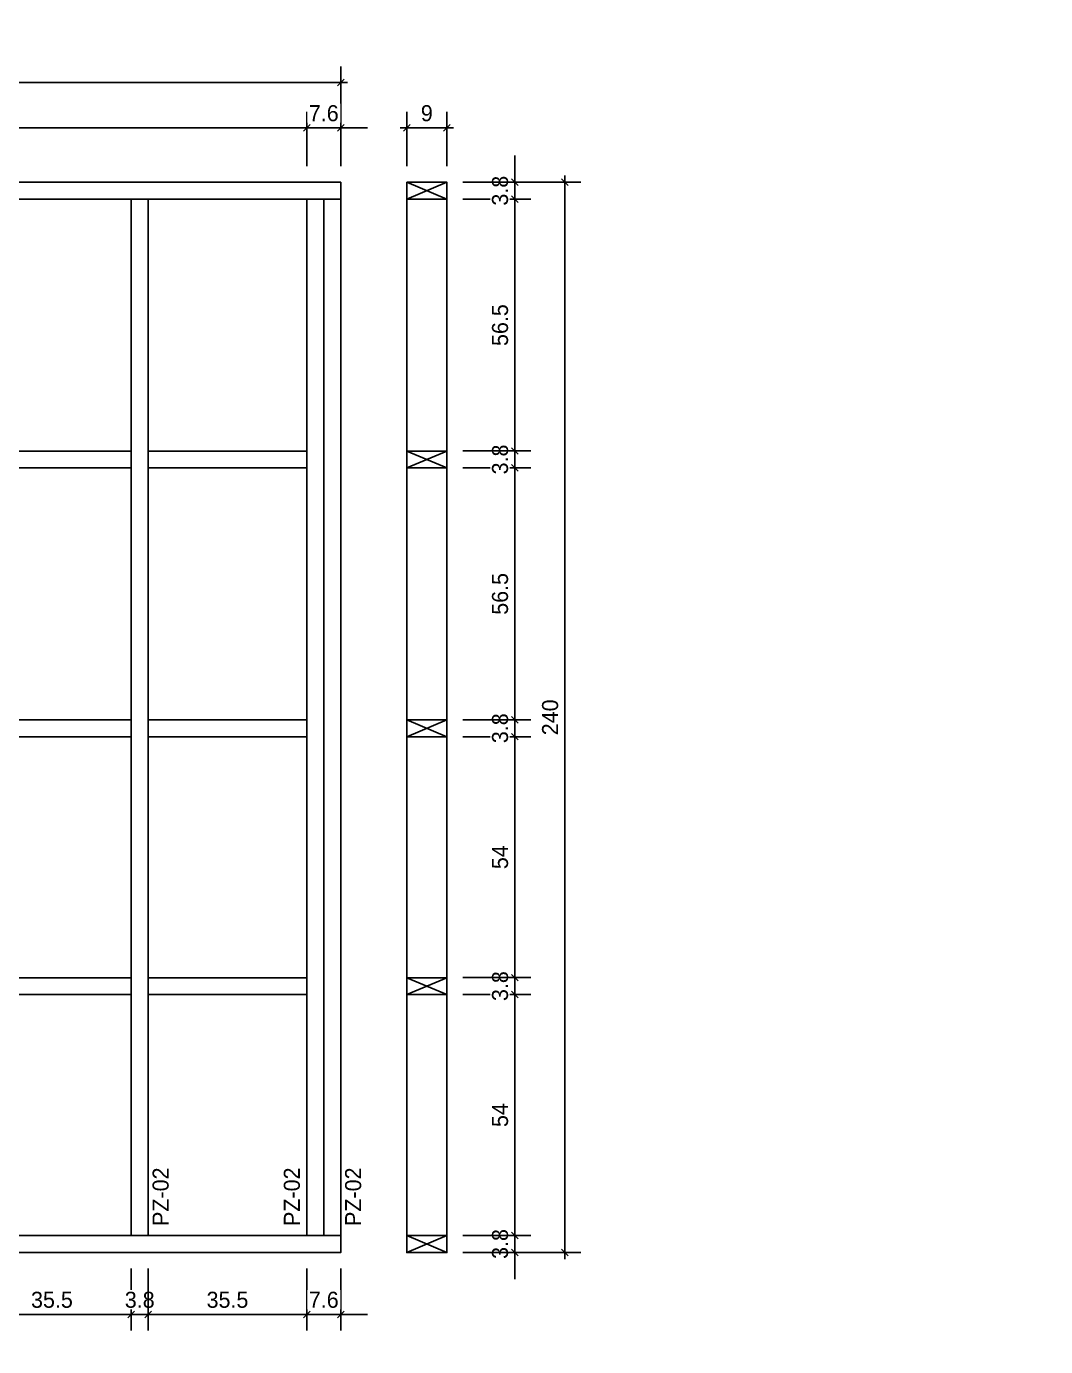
# Model space of a CAD drawing. Header units: millimetres. Extents: x 19458 to 19801, y 4351 to 4752.
# Drawn here: x 19565.211 to 19567.495, y 4504.776 to 4507.737 of the extents above; entities that cross this region are included whole.
import ezdxf

# ---------------------------------------------------------------- set-up
doc = ezdxf.new("R2010")
doc.units = ezdxf.units.MM
for name, color, linetype in [('0 @ 0.2', 7, 'Continuous'), ('cotas', 1, 'Continuous'), ('cotas @ 200', 1, 'Continuous'), ('cotas @ 300', 1, 'Continuous'), ('cotas @ 400', 1, 'Continuous'), ('cotas @ 500', 1, 'Continuous'), ('PANELES PARED', 2, 'Continuous'), ('TEXTO @ 0.2', 2, 'Continuous')]:
    doc.layers.add(name, color=color, linetype=linetype)
doc.styles.add('century gothic', font='GOTHIC.TTF')
doc.styles.add('COTAS SMC', font='GOTHIC.TTF')
doc.dimstyles.new('ANOTATIVE 100 SMCONSTRUCCIONES', dxfattribs={"dimscale": 0, "dimtxt": 0.18, "dimasz": 0.15, "dimexe": 0.18, "dimexo": 0.09, "dimgap": 0.1, "dimtad": 1, "dimzin": 0, "dimdsep": 46, "dimtxsty": 'century gothic', "dimblk1": 'FLECHA1', "dimblk2": 'FLECHA1', "dimsah": 1, "dimcen": 0.18, "dimdle": 0.075, "dimclrd": 1, "dimclre": 1, "dimclrt": 2, "dimaunit": 1, "dimadec": 0, "dimazin": 0, "dimtfac": 0.75, "dimtix": 1, "dimtmove": 2, "dimatfit": 3, "dimfxl": 0.09, "dimtvp": 1.5, "dimtfill": 1, "dimtolj": 1, "dimtzin": 0, "dimarcsym": 0})
doc.dimstyles.new('ANOTATIVE CM SMCONSTRUCCIONES', dxfattribs={"dimscale": 0, "dimtxt": 0.18, "dimasz": 0.15, "dimexe": 0.18, "dimexo": 0.18, "dimgap": 0.07, "dimtad": 1, "dimdec": 1, "dimlfac": 100, "dimdsep": 46, "dimtxsty": 'century gothic', "dimblk1": 'FLECHA1', "dimblk2": 'FLECHA1', "dimsah": 1, "dimcen": 0.18, "dimdle": 0.075, "dimclrd": 1, "dimclre": 1, "dimclrt": 2, "dimaunit": 1, "dimadec": 0, "dimazin": 2, "dimtfac": 0.75, "dimtdec": 1, "dimtix": 1, "dimtmove": 2, "dimatfit": 3, "dimfxl": 0.09, "dimtvp": 1.5, "dimtfill": 1, "dimtolj": 1, "dimtzin": 0, "dimarcsym": 0})
doc.dimstyles.new('PIES SMCONSTRUCCIONES', dxfattribs={"dimscale": 0, "dimtxt": 0.18, "dimasz": 0.2, "dimexe": 0.18, "dimexo": 0, "dimgap": 0.1, "dimtad": 1, "dimdec": 0, "dimlfac": 39.370079, "dimzin": 0, "dimdsep": 46, "dimlunit": 4, "dimtxsty": 'COTAS SMC', "dimblk1": 'FLECHA1', "dimblk2": 'FLECHA1', "dimsah": 1, "dimcen": 0.2, "dimdle": 0.075, "dimclrd": 1, "dimclre": 1, "dimclrt": 2, "dimaunit": 1, "dimadec": 0, "dimazin": 0, "dimtfac": 0.75, "dimtdec": 0, "dimtix": 1, "dimtmove": 2, "dimatfit": 3, "dimfxl": 0.09, "dimtvp": 1.5, "dimtfill": 1, "dimtolj": 1, "dimtzin": 0, "dimarcsym": 0})

# ---------------------------------------------------------------- blocks, each defined once
blk = doc.blocks.new('FLECHA1')
at = {"color": 4}
blk.add_line((-0.246176, -0.248081), (0.248081, 0.25), dxfattribs=at)
at = {"color": 1}
blk.add_line((-1, 0), (0.496162, 0), dxfattribs=at)
blk = doc.blocks.new('*D1568')
at = {"layer": 'cotas', "color": 1, "lineweight": -2, "transparency": 16777216}
for p, q in [((19614.326, 4625.8448), (19614.326, 4700.8448)), ((19570.9836, 4550.8448), (19524.326, 4550.8448)), ((19614.326, 4548.4298), (19614.326, 4550.8448)), ((19570.5339, 4548.4298), (19524.326, 4548.4298)), ((19614.326, 4473.4298), (19614.326, 4398.4298))]:
    blk.add_line(p, q, dxfattribs=at)
at = {"layer": 'Defpoints', "color": 0, "transparency": 16777216}
for p in [(19614.326, 4550.8448), (19615.9836, 4550.8448), (19615.5339, 4548.4298)]:
    blk.add_point(p, dxfattribs=at)
at = {"layer": 'cotas', "color": 1, "lineweight": -2, "transparency": 16777216, "xscale": 75, "yscale": 75, "zscale": 75}
for p, rotation in [((19614.326, 4550.8448), 270), ((19614.326, 4548.4298), 90)]:
    blk.add_blockref('FLECHA1', p, dxfattribs=dict(at, rotation=rotation))
at = {"layer": 'cotas', "color": 2, "transparency": 16777216, "insert": (19517.3376, 4549.6373), "char_height": 90, "attachment_point": 5, "rotation": 90, "style": 'century gothic', "bg_fill": 3, "box_fill_scale": 1.1, "bg_fill_color": 256, "bg_fill_true_color": 13158600, "bg_fill_transparency": 0}
blk.add_mtext('\\A1;2.42', dxfattribs=at)
blk = doc.blocks.new('*D1597')
at = {"layer": 'cotas', "color": 1, "lineweight": -2, "transparency": 16777216}
for p, q in [((19614.326, 4580.8448), (19614.326, 4610.8448)), ((19597.9836, 4550.8448), (19578.326, 4550.8448)), ((19614.326, 4548.4298), (19614.326, 4550.8448)), ((19597.5339, 4548.4298), (19578.326, 4548.4298)), ((19614.326, 4518.4298), (19614.326, 4488.4298))]:
    blk.add_line(p, q, dxfattribs=at)
at = {"layer": 'Defpoints', "color": 0, "transparency": 16777216}
for p in [(19614.326, 4550.8448), (19615.9836, 4550.8448), (19615.5339, 4548.4298)]:
    blk.add_point(p, dxfattribs=at)
at = {"layer": 'cotas', "color": 1, "lineweight": -2, "transparency": 16777216, "xscale": 30, "yscale": 30, "zscale": 30}
for p, rotation in [((19614.326, 4550.8448), 270), ((19614.326, 4548.4298), 90)]:
    blk.add_blockref('FLECHA1', p, dxfattribs=dict(at, rotation=rotation))
at = {"layer": 'cotas', "color": 2, "transparency": 16777216, "insert": (19575.5307, 4549.6373), "char_height": 36, "attachment_point": 5, "rotation": 90, "style": 'century gothic', "bg_fill": 3, "box_fill_scale": 1.1, "bg_fill_color": 256, "bg_fill_true_color": 13158600, "bg_fill_transparency": 0}
blk.add_mtext('\\A1;2.42', dxfattribs=at)
blk = doc.blocks.new('*D1614')
at = {"layer": 'cotas', "color": 1, "lineweight": -2, "transparency": 16777216}
for p, q in [((19614.326, 4595.8448), (19614.326, 4640.8448)), ((19588.9836, 4550.8448), (19560.326, 4550.8448)), ((19614.326, 4548.4298), (19614.326, 4550.8448)), ((19588.5339, 4548.4298), (19560.326, 4548.4298)), ((19614.326, 4503.4298), (19614.326, 4458.4298))]:
    blk.add_line(p, q, dxfattribs=at)
at = {"layer": 'Defpoints', "color": 0, "transparency": 16777216}
for p in [(19614.326, 4550.8448), (19615.9836, 4550.8448), (19615.5339, 4548.4298)]:
    blk.add_point(p, dxfattribs=at)
at = {"layer": 'cotas', "color": 1, "lineweight": -2, "transparency": 16777216, "xscale": 45, "yscale": 45, "zscale": 45}
for p, rotation in [((19614.326, 4550.8448), 270), ((19614.326, 4548.4298), 90)]:
    blk.add_blockref('FLECHA1', p, dxfattribs=dict(at, rotation=rotation))
at = {"layer": 'cotas', "color": 2, "transparency": 16777216, "insert": (19556.133, 4549.6373), "char_height": 54, "attachment_point": 5, "rotation": 90, "style": 'century gothic', "bg_fill": 3, "box_fill_scale": 1.1, "bg_fill_color": 256, "bg_fill_true_color": 13158600, "bg_fill_transparency": 0}
blk.add_mtext('\\A1;2.42', dxfattribs=at)
blk = doc.blocks.new('*D1620')
at = {"layer": 'cotas', "color": 1, "lineweight": -2, "transparency": 16777216}
for p, q in [((19614.326, 4610.8448), (19614.326, 4670.8448)), ((19579.9836, 4550.8448), (19542.326, 4550.8448)), ((19614.326, 4548.4298), (19614.326, 4550.8448)), ((19579.5339, 4548.4298), (19542.326, 4548.4298)), ((19614.326, 4488.4298), (19614.326, 4428.4298))]:
    blk.add_line(p, q, dxfattribs=at)
at = {"layer": 'Defpoints', "color": 0, "transparency": 16777216}
for p in [(19614.326, 4550.8448), (19615.9836, 4550.8448), (19615.5339, 4548.4298)]:
    blk.add_point(p, dxfattribs=at)
at = {"layer": 'cotas', "color": 1, "lineweight": -2, "transparency": 16777216, "xscale": 60, "yscale": 60, "zscale": 60}
for p, rotation in [((19614.326, 4550.8448), 270), ((19614.326, 4548.4298), 90)]:
    blk.add_blockref('FLECHA1', p, dxfattribs=dict(at, rotation=rotation))
at = {"layer": 'cotas', "color": 2, "transparency": 16777216, "insert": (19536.7353, 4549.6373), "char_height": 72, "attachment_point": 5, "rotation": 90, "style": 'century gothic', "bg_fill": 3, "box_fill_scale": 1.1, "bg_fill_color": 256, "bg_fill_true_color": 13158600, "bg_fill_transparency": 0}
blk.add_mtext('\\A1;2.42', dxfattribs=at)
blk = doc.blocks.new('*D1623')
at = {"layer": 'cotas', "color": 1, "lineweight": -2, "transparency": 16777216}
for p, q in [((19620.0128, 4651.7533), (19620.0128, 4751.7533)), ((19620.4168, 4551.7533), (19530.0128, 4551.7533)), ((19620.0128, 4550.5333), (19620.0128, 4551.7533)), ((19620.4168, 4550.5333), (19530.0128, 4550.5333)), ((19620.0128, 4450.5333), (19620.0128, 4350.5333))]:
    blk.add_line(p, q, dxfattribs=at)
at = {"layer": 'Defpoints', "color": 0, "transparency": 16777216}
for p in [(19620.0128, 4551.7533), (19620.4168, 4551.7533), (19620.4168, 4550.5333)]:
    blk.add_point(p, dxfattribs=at)
at = {"layer": 'cotas', "color": 1, "lineweight": -2, "transparency": 16777216, "xscale": 100, "yscale": 100, "zscale": 100}
for p, rotation in [((19620.0128, 4551.7533), 270), ((19620.0128, 4550.5333), 90)]:
    blk.add_blockref('FLECHA1', p, dxfattribs=dict(at, rotation=rotation))
at = {"layer": 'cotas', "color": 2, "transparency": 16777216, "insert": (19523.8809, 4551.1433), "char_height": 90, "attachment_point": 5, "rotation": 90, "style": 'COTAS SMC', "bg_fill": 3, "box_fill_scale": 1.1, "bg_fill_color": 256, "bg_fill_true_color": 13158600, "bg_fill_transparency": 0}
blk.add_mtext("\\A1;4'", dxfattribs=at)
blk = doc.blocks.new('PP12')
at = {"layer": 'PANELES PARED'}
for points in [[(19461.4527, 4523.4554), (19461.4527, 4523.4174), (19459.8027, 4523.4174), (19459.8027, 4523.4554)], [(19459.8407, 4521.0934), (19459.8027, 4521.0934), (19459.8027, 4523.4174), (19459.8407, 4523.4174)], [(19460.2342, 4521.0934), (19460.1962, 4521.0934), (19460.1962, 4523.4174), (19460.2342, 4523.4174)], [(19460.6277, 4521.0934), (19460.5897, 4521.0934), (19460.5897, 4523.4174), (19460.6277, 4523.4174)], [(19461.0212, 4521.0934), (19460.9832, 4521.0934), (19460.9832, 4523.4174), (19461.0212, 4523.4174)], [(19461.4147, 4521.0934), (19461.3767, 4521.0934), (19461.3767, 4523.4174), (19461.4147, 4523.4174)], [(19461.4527, 4521.0934), (19461.4147, 4521.0934), (19461.4147, 4523.4174), (19461.4527, 4523.4174)], [(19460.1962, 4522.8527), (19460.1962, 4522.8147), (19459.8407, 4522.8147), (19459.8407, 4522.8527)], [(19460.5897, 4522.8527), (19460.5897, 4522.8147), (19460.2342, 4522.8147), (19460.2342, 4522.8527)], [(19460.9832, 4522.8527), (19460.9832, 4522.8147), (19460.6277, 4522.8147), (19460.6277, 4522.8527)], [(19461.3767, 4522.8527), (19461.3767, 4522.8147), (19461.0212, 4522.8147), (19461.0212, 4522.8527)], [(19460.1962, 4522.25), (19460.1962, 4522.212), (19459.8407, 4522.212), (19459.8407, 4522.25)], [(19460.5897, 4522.25), (19460.5897, 4522.212), (19460.2342, 4522.212), (19460.2342, 4522.25)], [(19460.9832, 4522.25), (19460.9832, 4522.212), (19460.6277, 4522.212), (19460.6277, 4522.25)], [(19461.3767, 4522.25), (19461.3767, 4522.212), (19461.0212, 4522.212), (19461.0212, 4522.25)], [(19460.1962, 4521.6717), (19460.1962, 4521.6337), (19459.8407, 4521.6337), (19459.8407, 4521.6717)], [(19460.5897, 4521.6717), (19460.5897, 4521.6337), (19460.2342, 4521.6337), (19460.2342, 4521.6717)], [(19460.9832, 4521.6717), (19460.9832, 4521.6337), (19460.6277, 4521.6337), (19460.6277, 4521.6717)], [(19461.3767, 4521.6717), (19461.3767, 4521.6337), (19461.0212, 4521.6337), (19461.0212, 4521.6717)], [(19461.4527, 4521.0934), (19461.4527, 4521.0554), (19459.8027, 4521.0554), (19459.8027, 4521.0934)]]:
    blk.add_lwpolyline(points, close=True, dxfattribs=at)
blk = doc.blocks.new('*D655')
at = {"color": 1, "lineweight": -2, "transparency": 16777216}
for p, q in [((19564.303, 4507.4233), (19564.303, 4507.545)), ((19565.839, 4507.4233), (19565.839, 4507.545)), ((19564.333, 4507.509), (19565.809, 4507.509))]:
    blk.add_line(p, q, dxfattribs=at)
at = {"layer": 'Defpoints', "color": 0, "transparency": 16777216}
for p in [(19565.839, 4507.509), (19564.303, 4507.3873), (19565.839, 4507.3873)]:
    blk.add_point(p, dxfattribs=at)
at = {"color": 1, "lineweight": -2, "transparency": 16777216, "xscale": 0.03, "yscale": 0.03, "zscale": 0.03, "rotation": 180}
blk.add_blockref('FLECHA1', (19564.303, 4507.509), dxfattribs=at)
at = {"color": 1, "lineweight": -2, "transparency": 16777216, "xscale": 0.03, "yscale": 0.03, "zscale": 0.03}
blk.add_blockref('FLECHA1', (19565.839, 4507.509), dxfattribs=at)
at = {"color": 2, "transparency": 16777216, "insert": (19565.071, 4507.5419), "char_height": 0.036, "attachment_point": 5, "style": 'century gothic', "bg_fill": 3, "box_fill_scale": 1.1, "bg_fill_color": 256, "bg_fill_true_color": 13158600, "bg_fill_transparency": 0}
blk.add_mtext('\\A1;153.6', dxfattribs=at)
blk = doc.blocks.new('*D656')
at = {"color": 1, "lineweight": -2, "transparency": 16777216}
for p, q in [((19564.265, 4507.4233), (19564.265, 4507.6466)), ((19565.915, 4507.4233), (19565.915, 4507.6466)), ((19564.295, 4507.6106), (19565.885, 4507.6106))]:
    blk.add_line(p, q, dxfattribs=at)
at = {"layer": 'Defpoints', "color": 0, "transparency": 16777216}
for p in [(19565.915, 4507.6106), (19564.265, 4507.3873), (19565.915, 4507.3873)]:
    blk.add_point(p, dxfattribs=at)
at = {"color": 1, "lineweight": -2, "transparency": 16777216, "xscale": 0.03, "yscale": 0.03, "zscale": 0.03, "rotation": 180}
blk.add_blockref('FLECHA1', (19564.265, 4507.6106), dxfattribs=at)
at = {"color": 1, "lineweight": -2, "transparency": 16777216, "xscale": 0.03, "yscale": 0.03, "zscale": 0.03}
blk.add_blockref('FLECHA1', (19565.915, 4507.6106), dxfattribs=at)
at = {"color": 2, "transparency": 16777216, "insert": (19565.09, 4507.6435), "char_height": 0.036, "attachment_point": 5, "style": 'century gothic', "bg_fill": 3, "box_fill_scale": 1.1, "bg_fill_color": 256, "bg_fill_true_color": 13158600, "bg_fill_transparency": 0}
blk.add_mtext('\\A1;165', dxfattribs=at)
blk = doc.blocks.new('*D657')
at = {"color": 1, "lineweight": -2, "transparency": 16777216}
for p, q in [((19565.839, 4507.4233), (19565.839, 4507.545)), ((19565.915, 4507.4233), (19565.915, 4507.545)), ((19565.809, 4507.509), (19565.779, 4507.509)), ((19565.839, 4507.509), (19565.915, 4507.509)), ((19565.945, 4507.509), (19565.975, 4507.509))]:
    blk.add_line(p, q, dxfattribs=at)
at = {"layer": 'Defpoints', "color": 0, "transparency": 16777216}
for p in [(19565.839, 4507.3873), (19565.915, 4507.3873)]:
    blk.add_point(p, dxfattribs=at)
at = {"color": 1, "lineweight": -2, "transparency": 16777216, "xscale": 0.03, "yscale": 0.03, "zscale": 0.03}
blk.add_blockref('FLECHA1', (19565.839, 4507.509), dxfattribs=at)
at = {"color": 1, "lineweight": -2, "transparency": 16777216, "xscale": 0.03, "yscale": 0.03, "zscale": 0.03, "rotation": 180}
blk.add_blockref('FLECHA1', (19565.915, 4507.509), dxfattribs=at)
at = {"color": 2, "transparency": 16777216, "insert": (19565.877, 4507.5419), "char_height": 0.036, "attachment_point": 5, "style": 'century gothic', "bg_fill": 3, "box_fill_scale": 1.1, "bg_fill_color": 256, "bg_fill_true_color": 13158600, "bg_fill_transparency": 0}
blk.add_mtext('\\A1;7.6', dxfattribs=at)
at = {"layer": 'Defpoints', "color": 0, "transparency": 16777216}
blk.add_point((19565.915, 4507.509), dxfattribs=at)
blk = doc.blocks.new('*D663')
at = {"color": 1, "lineweight": -2, "transparency": 16777216}
for p, q in [((19565.09, 4504.9513), (19565.09, 4504.8121)), ((19565.4455, 4504.9513), (19565.4455, 4504.8121)), ((19565.12, 4504.8481), (19565.4155, 4504.8481))]:
    blk.add_line(p, q, dxfattribs=at)
at = {"layer": 'Defpoints', "color": 0, "transparency": 16777216}
for p in [(19565.09, 4504.9873), (19565.4455, 4504.9873), (19565.4455, 4504.8481)]:
    blk.add_point(p, dxfattribs=at)
at = {"color": 1, "lineweight": -2, "transparency": 16777216, "xscale": 0.03, "yscale": 0.03, "zscale": 0.03, "rotation": 180}
blk.add_blockref('FLECHA1', (19565.09, 4504.8481), dxfattribs=at)
at = {"color": 1, "lineweight": -2, "transparency": 16777216, "xscale": 0.03, "yscale": 0.03, "zscale": 0.03}
blk.add_blockref('FLECHA1', (19565.4455, 4504.8481), dxfattribs=at)
at = {"color": 2, "transparency": 16777216, "insert": (19565.2677, 4504.881), "char_height": 0.036, "attachment_point": 5, "style": 'century gothic', "bg_fill": 3, "box_fill_scale": 1.1, "bg_fill_color": 256, "bg_fill_true_color": 13158600, "bg_fill_transparency": 0}
blk.add_mtext('\\A1;35.5', dxfattribs=at)
blk = doc.blocks.new('*D664')
at = {"color": 1, "lineweight": -2, "transparency": 16777216}
for p, q in [((19565.4455, 4504.9513), (19565.4455, 4504.8121)), ((19565.4835, 4504.9513), (19565.4835, 4504.8121)), ((19565.4155, 4504.8481), (19565.3855, 4504.8481)), ((19565.4455, 4504.8481), (19565.4835, 4504.8481)), ((19565.5135, 4504.8481), (19565.5435, 4504.8481))]:
    blk.add_line(p, q, dxfattribs=at)
at = {"layer": 'Defpoints', "color": 0, "transparency": 16777216}
for p in [(19565.4455, 4504.9873), (19565.4835, 4504.9873)]:
    blk.add_point(p, dxfattribs=at)
at = {"color": 1, "lineweight": -2, "transparency": 16777216, "xscale": 0.03, "yscale": 0.03, "zscale": 0.03}
blk.add_blockref('FLECHA1', (19565.4455, 4504.8481), dxfattribs=at)
at = {"color": 1, "lineweight": -2, "transparency": 16777216, "xscale": 0.03, "yscale": 0.03, "zscale": 0.03, "rotation": 180}
blk.add_blockref('FLECHA1', (19565.4835, 4504.8481), dxfattribs=at)
at = {"color": 2, "transparency": 16777216, "insert": (19565.4645, 4504.881), "char_height": 0.036, "attachment_point": 5, "style": 'century gothic', "bg_fill": 3, "box_fill_scale": 1.1, "bg_fill_color": 256, "bg_fill_true_color": 13158600, "bg_fill_transparency": 0}
blk.add_mtext('\\A1;3.8', dxfattribs=at)
at = {"layer": 'Defpoints', "color": 0, "transparency": 16777216}
blk.add_point((19565.4835, 4504.8481), dxfattribs=at)
blk = doc.blocks.new('*D665')
at = {"color": 1, "lineweight": -2, "transparency": 16777216}
for p, q in [((19565.4835, 4504.9513), (19565.4835, 4504.8121)), ((19565.839, 4504.9513), (19565.839, 4504.8121)), ((19565.5135, 4504.8481), (19565.809, 4504.8481))]:
    blk.add_line(p, q, dxfattribs=at)
at = {"layer": 'Defpoints', "color": 0, "transparency": 16777216}
for p in [(19565.4835, 4504.9873), (19565.839, 4504.9873), (19565.839, 4504.8481)]:
    blk.add_point(p, dxfattribs=at)
at = {"color": 1, "lineweight": -2, "transparency": 16777216, "xscale": 0.03, "yscale": 0.03, "zscale": 0.03, "rotation": 180}
blk.add_blockref('FLECHA1', (19565.4835, 4504.8481), dxfattribs=at)
at = {"color": 1, "lineweight": -2, "transparency": 16777216, "xscale": 0.03, "yscale": 0.03, "zscale": 0.03}
blk.add_blockref('FLECHA1', (19565.839, 4504.8481), dxfattribs=at)
at = {"color": 2, "transparency": 16777216, "insert": (19565.6612, 4504.881), "char_height": 0.036, "attachment_point": 5, "style": 'century gothic', "bg_fill": 3, "box_fill_scale": 1.1, "bg_fill_color": 256, "bg_fill_true_color": 13158600, "bg_fill_transparency": 0}
blk.add_mtext('\\A1;35.5', dxfattribs=at)
blk = doc.blocks.new('*D666')
at = {"color": 1, "lineweight": -2, "transparency": 16777216}
for p, q in [((19565.839, 4504.9513), (19565.839, 4504.8121)), ((19565.915, 4504.9513), (19565.915, 4504.8121)), ((19565.809, 4504.8481), (19565.779, 4504.8481)), ((19565.839, 4504.8481), (19565.915, 4504.8481)), ((19565.945, 4504.8481), (19565.975, 4504.8481))]:
    blk.add_line(p, q, dxfattribs=at)
at = {"layer": 'Defpoints', "color": 0, "transparency": 16777216}
for p in [(19565.839, 4504.9873), (19565.915, 4504.9873)]:
    blk.add_point(p, dxfattribs=at)
at = {"color": 1, "lineweight": -2, "transparency": 16777216, "xscale": 0.03, "yscale": 0.03, "zscale": 0.03}
blk.add_blockref('FLECHA1', (19565.839, 4504.8481), dxfattribs=at)
at = {"color": 1, "lineweight": -2, "transparency": 16777216, "xscale": 0.03, "yscale": 0.03, "zscale": 0.03, "rotation": 180}
blk.add_blockref('FLECHA1', (19565.915, 4504.8481), dxfattribs=at)
at = {"color": 2, "transparency": 16777216, "insert": (19565.877, 4504.881), "char_height": 0.036, "attachment_point": 5, "style": 'century gothic', "bg_fill": 3, "box_fill_scale": 1.1, "bg_fill_color": 256, "bg_fill_true_color": 13158600, "bg_fill_transparency": 0}
blk.add_mtext('\\A1;7.6', dxfattribs=at)
at = {"layer": 'Defpoints', "color": 0, "transparency": 16777216}
blk.add_point((19565.915, 4504.8481), dxfattribs=at)
blk = doc.blocks.new('PZ1')
at = {"layer": 'PANELES PARED'}
for p, q in [((19503.9863, 4507.8495), (19504.0243, 4507.7595)), ((19503.9863, 4507.7595), (19504.0243, 4507.8495))]:
    blk.add_line(p, q, dxfattribs=at)
blk.add_lwpolyline([(19503.9863, 4507.7595), (19504.0243, 4507.7595), (19504.0243, 4507.8495), (19503.9863, 4507.8495)], close=True, dxfattribs=at)
blk = doc.blocks.new('*D667')
at = {"color": 1, "lineweight": -2, "transparency": 16777216}
for p, q in [((19566.3052, 4505.0553), (19566.3052, 4505.0853)), ((19566.1889, 4505.0253), (19566.3412, 4505.0253)), ((19566.3052, 4504.9873), (19566.3052, 4505.0253)), ((19566.1889, 4504.9873), (19566.3412, 4504.9873)), ((19566.3052, 4504.9573), (19566.3052, 4504.9273))]:
    blk.add_line(p, q, dxfattribs=at)
at = {"layer": 'Defpoints', "color": 0, "transparency": 16777216}
for p in [(19566.1529, 4505.0253), (19566.1529, 4504.9873)]:
    blk.add_point(p, dxfattribs=at)
at = {"color": 1, "lineweight": -2, "transparency": 16777216, "xscale": 0.03, "yscale": 0.03, "zscale": 0.03}
for p, rotation in [((19566.3052, 4505.0253), 270), ((19566.3052, 4504.9873), 90)]:
    blk.add_blockref('FLECHA1', p, dxfattribs=dict(at, rotation=rotation))
at = {"color": 2, "transparency": 16777216, "insert": (19566.2722, 4505.0063), "char_height": 0.036, "attachment_point": 5, "rotation": 90, "style": 'century gothic', "bg_fill": 3, "box_fill_scale": 1.1, "bg_fill_color": 256, "bg_fill_true_color": 13158600, "bg_fill_transparency": 0}
blk.add_mtext('\\A1;3.8', dxfattribs=at)
at = {"layer": 'Defpoints', "color": 0, "transparency": 16777216}
blk.add_point((19566.3052, 4505.0253), dxfattribs=at)
blk = doc.blocks.new('*D668')
at = {"color": 1, "lineweight": -2, "transparency": 16777216}
for p, q in [((19566.1889, 4505.5656), (19566.3412, 4505.5656)), ((19566.3052, 4505.0553), (19566.3052, 4505.5356)), ((19566.1889, 4505.0253), (19566.3412, 4505.0253))]:
    blk.add_line(p, q, dxfattribs=at)
at = {"layer": 'Defpoints', "color": 0, "transparency": 16777216}
for p in [(19566.1529, 4505.5656), (19566.3052, 4505.5656), (19566.1529, 4505.0253)]:
    blk.add_point(p, dxfattribs=at)
at = {"color": 1, "lineweight": -2, "transparency": 16777216, "xscale": 0.03, "yscale": 0.03, "zscale": 0.03}
for p, rotation in [((19566.3052, 4505.5656), 90), ((19566.3052, 4505.0253), 270)]:
    blk.add_blockref('FLECHA1', p, dxfattribs=dict(at, rotation=rotation))
at = {"color": 2, "transparency": 16777216, "insert": (19566.2722, 4505.2954), "char_height": 0.036, "attachment_point": 5, "rotation": 90, "style": 'century gothic', "bg_fill": 3, "box_fill_scale": 1.1, "bg_fill_color": 256, "bg_fill_true_color": 13158600, "bg_fill_transparency": 0}
blk.add_mtext('\\A1;54', dxfattribs=at)
blk = doc.blocks.new('*D669')
at = {"color": 1, "lineweight": -2, "transparency": 16777216}
for p, q in [((19566.3052, 4505.6336), (19566.3052, 4505.6636)), ((19566.1889, 4505.6036), (19566.3412, 4505.6036)), ((19566.3052, 4505.5656), (19566.3052, 4505.6036)), ((19566.1889, 4505.5656), (19566.3412, 4505.5656)), ((19566.3052, 4505.5356), (19566.3052, 4505.5056))]:
    blk.add_line(p, q, dxfattribs=at)
at = {"layer": 'Defpoints', "color": 0, "transparency": 16777216}
for p in [(19566.1529, 4505.6036), (19566.1529, 4505.5656)]:
    blk.add_point(p, dxfattribs=at)
at = {"color": 1, "lineweight": -2, "transparency": 16777216, "xscale": 0.03, "yscale": 0.03, "zscale": 0.03}
for p, rotation in [((19566.3052, 4505.6036), 270), ((19566.3052, 4505.5656), 90)]:
    blk.add_blockref('FLECHA1', p, dxfattribs=dict(at, rotation=rotation))
at = {"color": 2, "transparency": 16777216, "insert": (19566.2722, 4505.5846), "char_height": 0.036, "attachment_point": 5, "rotation": 90, "style": 'century gothic', "bg_fill": 3, "box_fill_scale": 1.1, "bg_fill_color": 256, "bg_fill_true_color": 13158600, "bg_fill_transparency": 0}
blk.add_mtext('\\A1;3.8', dxfattribs=at)
at = {"layer": 'Defpoints', "color": 0, "transparency": 16777216}
blk.add_point((19566.3052, 4505.6036), dxfattribs=at)
blk = doc.blocks.new('*D670')
at = {"color": 1, "lineweight": -2, "transparency": 16777216}
for p, q in [((19566.1889, 4506.1439), (19566.3412, 4506.1439)), ((19566.3052, 4505.6336), (19566.3052, 4506.1139)), ((19566.1889, 4505.6036), (19566.3412, 4505.6036))]:
    blk.add_line(p, q, dxfattribs=at)
at = {"layer": 'Defpoints', "color": 0, "transparency": 16777216}
for p in [(19566.1529, 4506.1439), (19566.3052, 4506.1439), (19566.1529, 4505.6036)]:
    blk.add_point(p, dxfattribs=at)
at = {"color": 1, "lineweight": -2, "transparency": 16777216, "xscale": 0.03, "yscale": 0.03, "zscale": 0.03}
for p, rotation in [((19566.3052, 4506.1439), 90), ((19566.3052, 4505.6036), 270)]:
    blk.add_blockref('FLECHA1', p, dxfattribs=dict(at, rotation=rotation))
at = {"color": 2, "transparency": 16777216, "insert": (19566.2722, 4505.8737), "char_height": 0.036, "attachment_point": 5, "rotation": 90, "style": 'century gothic', "bg_fill": 3, "box_fill_scale": 1.1, "bg_fill_color": 256, "bg_fill_true_color": 13158600, "bg_fill_transparency": 0}
blk.add_mtext('\\A1;54', dxfattribs=at)
blk = doc.blocks.new('*D671')
at = {"color": 1, "lineweight": -2, "transparency": 16777216}
for p, q in [((19566.3052, 4506.2119), (19566.3052, 4506.2419)), ((19566.1889, 4506.1819), (19566.3412, 4506.1819)), ((19566.3052, 4506.1439), (19566.3052, 4506.1819)), ((19566.1889, 4506.1439), (19566.3412, 4506.1439)), ((19566.3052, 4506.1139), (19566.3052, 4506.0839))]:
    blk.add_line(p, q, dxfattribs=at)
at = {"layer": 'Defpoints', "color": 0, "transparency": 16777216}
for p in [(19566.1529, 4506.1819), (19566.1529, 4506.1439)]:
    blk.add_point(p, dxfattribs=at)
at = {"color": 1, "lineweight": -2, "transparency": 16777216, "xscale": 0.03, "yscale": 0.03, "zscale": 0.03}
for p, rotation in [((19566.3052, 4506.1819), 270), ((19566.3052, 4506.1439), 90)]:
    blk.add_blockref('FLECHA1', p, dxfattribs=dict(at, rotation=rotation))
at = {"color": 2, "transparency": 16777216, "insert": (19566.2722, 4506.1629), "char_height": 0.036, "attachment_point": 5, "rotation": 90, "style": 'century gothic', "bg_fill": 3, "box_fill_scale": 1.1, "bg_fill_color": 256, "bg_fill_true_color": 13158600, "bg_fill_transparency": 0}
blk.add_mtext('\\A1;3.8', dxfattribs=at)
at = {"layer": 'Defpoints', "color": 0, "transparency": 16777216}
blk.add_point((19566.3052, 4506.1819), dxfattribs=at)
blk = doc.blocks.new('*D672')
at = {"color": 1, "lineweight": -2, "transparency": 16777216}
for p, q in [((19566.1889, 4506.7466), (19566.3412, 4506.7466)), ((19566.3052, 4506.2119), (19566.3052, 4506.7166)), ((19566.1889, 4506.1819), (19566.3412, 4506.1819))]:
    blk.add_line(p, q, dxfattribs=at)
at = {"layer": 'Defpoints', "color": 0, "transparency": 16777216}
for p in [(19566.1529, 4506.7466), (19566.3052, 4506.7466), (19566.1529, 4506.1819)]:
    blk.add_point(p, dxfattribs=at)
at = {"color": 1, "lineweight": -2, "transparency": 16777216, "xscale": 0.03, "yscale": 0.03, "zscale": 0.03}
for p, rotation in [((19566.3052, 4506.7466), 90), ((19566.3052, 4506.1819), 270)]:
    blk.add_blockref('FLECHA1', p, dxfattribs=dict(at, rotation=rotation))
at = {"color": 2, "transparency": 16777216, "insert": (19566.2722, 4506.4642), "char_height": 0.036, "attachment_point": 5, "rotation": 90, "style": 'century gothic', "bg_fill": 3, "box_fill_scale": 1.1, "bg_fill_color": 256, "bg_fill_true_color": 13158600, "bg_fill_transparency": 0}
blk.add_mtext('\\A1;56.5', dxfattribs=at)
blk = doc.blocks.new('*D673')
at = {"color": 1, "lineweight": -2, "transparency": 16777216}
for p, q in [((19566.3052, 4506.8146), (19566.3052, 4506.8446)), ((19566.1889, 4506.7846), (19566.3412, 4506.7846)), ((19566.3052, 4506.7466), (19566.3052, 4506.7846)), ((19566.1889, 4506.7466), (19566.3412, 4506.7466)), ((19566.3052, 4506.7166), (19566.3052, 4506.6866))]:
    blk.add_line(p, q, dxfattribs=at)
at = {"layer": 'Defpoints', "color": 0, "transparency": 16777216}
for p in [(19566.1529, 4506.7846), (19566.1529, 4506.7466)]:
    blk.add_point(p, dxfattribs=at)
at = {"color": 1, "lineweight": -2, "transparency": 16777216, "xscale": 0.03, "yscale": 0.03, "zscale": 0.03}
for p, rotation in [((19566.3052, 4506.7846), 270), ((19566.3052, 4506.7466), 90)]:
    blk.add_blockref('FLECHA1', p, dxfattribs=dict(at, rotation=rotation))
at = {"color": 2, "transparency": 16777216, "insert": (19566.2722, 4506.7656), "char_height": 0.036, "attachment_point": 5, "rotation": 90, "style": 'century gothic', "bg_fill": 3, "box_fill_scale": 1.1, "bg_fill_color": 256, "bg_fill_true_color": 13158600, "bg_fill_transparency": 0}
blk.add_mtext('\\A1;3.8', dxfattribs=at)
at = {"layer": 'Defpoints', "color": 0, "transparency": 16777216}
blk.add_point((19566.3052, 4506.7846), dxfattribs=at)
blk = doc.blocks.new('*D674')
at = {"color": 1, "lineweight": -2, "transparency": 16777216}
for p, q in [((19566.1889, 4507.3493), (19566.3412, 4507.3493)), ((19566.3052, 4506.8146), (19566.3052, 4507.3193)), ((19566.1889, 4506.7846), (19566.3412, 4506.7846))]:
    blk.add_line(p, q, dxfattribs=at)
at = {"layer": 'Defpoints', "color": 0, "transparency": 16777216}
for p in [(19566.1529, 4507.3493), (19566.3052, 4507.3493), (19566.1529, 4506.7846)]:
    blk.add_point(p, dxfattribs=at)
at = {"color": 1, "lineweight": -2, "transparency": 16777216, "xscale": 0.03, "yscale": 0.03, "zscale": 0.03}
for p, rotation in [((19566.3052, 4507.3493), 90), ((19566.3052, 4506.7846), 270)]:
    blk.add_blockref('FLECHA1', p, dxfattribs=dict(at, rotation=rotation))
at = {"color": 2, "transparency": 16777216, "insert": (19566.2722, 4507.0669), "char_height": 0.036, "attachment_point": 5, "rotation": 90, "style": 'century gothic', "bg_fill": 3, "box_fill_scale": 1.1, "bg_fill_color": 256, "bg_fill_true_color": 13158600, "bg_fill_transparency": 0}
blk.add_mtext('\\A1;56.5', dxfattribs=at)
blk = doc.blocks.new('*D675')
at = {"color": 1, "lineweight": -2, "transparency": 16777216}
for p, q in [((19566.3052, 4507.4173), (19566.3052, 4507.4473)), ((19566.1889, 4507.3873), (19566.3412, 4507.3873)), ((19566.3052, 4507.3493), (19566.3052, 4507.3873)), ((19566.1889, 4507.3493), (19566.3412, 4507.3493)), ((19566.3052, 4507.3193), (19566.3052, 4507.2893))]:
    blk.add_line(p, q, dxfattribs=at)
at = {"layer": 'Defpoints', "color": 0, "transparency": 16777216}
for p in [(19566.1529, 4507.3873), (19566.1529, 4507.3493)]:
    blk.add_point(p, dxfattribs=at)
at = {"color": 1, "lineweight": -2, "transparency": 16777216, "xscale": 0.03, "yscale": 0.03, "zscale": 0.03}
for p, rotation in [((19566.3052, 4507.3873), 270), ((19566.3052, 4507.3493), 90)]:
    blk.add_blockref('FLECHA1', p, dxfattribs=dict(at, rotation=rotation))
at = {"color": 2, "transparency": 16777216, "insert": (19566.2722, 4507.3683), "char_height": 0.036, "attachment_point": 5, "rotation": 90, "style": 'century gothic', "bg_fill": 3, "box_fill_scale": 1.1, "bg_fill_color": 256, "bg_fill_true_color": 13158600, "bg_fill_transparency": 0}
blk.add_mtext('\\A1;3.8', dxfattribs=at)
at = {"layer": 'Defpoints', "color": 0, "transparency": 16777216}
blk.add_point((19566.3052, 4507.3873), dxfattribs=at)
blk = doc.blocks.new('*D676')
at = {"color": 1, "lineweight": -2, "transparency": 16777216}
for p, q in [((19566.1889, 4507.3873), (19566.4534, 4507.3873)), ((19566.4174, 4505.0173), (19566.4174, 4507.3573)), ((19566.1889, 4504.9873), (19566.4534, 4504.9873))]:
    blk.add_line(p, q, dxfattribs=at)
at = {"layer": 'Defpoints', "color": 0, "transparency": 16777216}
for p in [(19566.1529, 4507.3873), (19566.4174, 4507.3873), (19566.1529, 4504.9873)]:
    blk.add_point(p, dxfattribs=at)
at = {"color": 1, "lineweight": -2, "transparency": 16777216, "xscale": 0.03, "yscale": 0.03, "zscale": 0.03}
for p, rotation in [((19566.4174, 4507.3873), 90), ((19566.4174, 4504.9873), 270)]:
    blk.add_blockref('FLECHA1', p, dxfattribs=dict(at, rotation=rotation))
at = {"color": 2, "transparency": 16777216, "insert": (19566.3844, 4506.1873), "char_height": 0.036, "attachment_point": 5, "rotation": 90, "style": 'century gothic', "bg_fill": 3, "box_fill_scale": 1.1, "bg_fill_color": 256, "bg_fill_true_color": 13158600, "bg_fill_transparency": 0}
blk.add_mtext('\\A1;240', dxfattribs=at)
blk = doc.blocks.new('*D677')
at = {"color": 1, "lineweight": -2, "transparency": 16777216}
for p, q in [((19566.0629, 4507.4233), (19566.0629, 4507.545)), ((19566.1529, 4507.4233), (19566.1529, 4507.545)), ((19566.0929, 4507.509), (19566.1229, 4507.509))]:
    blk.add_line(p, q, dxfattribs=at)
at = {"layer": 'Defpoints', "color": 0, "transparency": 16777216}
for p in [(19566.1529, 4507.509), (19566.0629, 4507.3873), (19566.1529, 4507.3873)]:
    blk.add_point(p, dxfattribs=at)
at = {"color": 1, "lineweight": -2, "transparency": 16777216, "xscale": 0.03, "yscale": 0.03, "zscale": 0.03, "rotation": 180}
blk.add_blockref('FLECHA1', (19566.0629, 4507.509), dxfattribs=at)
at = {"color": 1, "lineweight": -2, "transparency": 16777216, "xscale": 0.03, "yscale": 0.03, "zscale": 0.03}
blk.add_blockref('FLECHA1', (19566.1529, 4507.509), dxfattribs=at)
at = {"color": 2, "transparency": 16777216, "insert": (19566.1079, 4507.5419), "char_height": 0.036, "attachment_point": 5, "style": 'century gothic', "bg_fill": 3, "box_fill_scale": 1.1, "bg_fill_color": 256, "bg_fill_true_color": 13158600, "bg_fill_transparency": 0}
blk.add_mtext('\\A1;9', dxfattribs=at)
blk = doc.blocks.new('*U1729')
at = {"layer": 'cotas @ 500'}
dim = blk.add_linear_dim(base=(19614.3260382735, 4550.8448237801), p1=(19615.5338597089, 4548.4298237801), p2=(19615.9836080801, 4550.8448237801), angle=90, dimstyle='ANOTATIVE 100 SMCONSTRUCCIONES', override={"dimscale": 500, "dimtix": 1, "dimtofl": 1, "dimtmove": 1, "dimatfit": 1}, dxfattribs=at)
dim.commit()
dim.dimension.update_dxf_attribs({"geometry": '*D1568', "text_midpoint": (19517.3375950376, 4549.6373237801)})
at = {"layer": 'cotas @ 200'}
dim = blk.add_linear_dim(base=(19614.3260382735, 4550.8448237801), p1=(19615.5338597089, 4548.4298237801), p2=(19615.9836080801, 4550.8448237801), angle=90, dimstyle='ANOTATIVE 100 SMCONSTRUCCIONES', override={"dimscale": 200, "dimtix": 1, "dimtofl": 1, "dimtmove": 1, "dimatfit": 1}, dxfattribs=at)
dim.commit()
dim.dimension.update_dxf_attribs({"geometry": '*D1597', "text_midpoint": (19575.5306609792, 4549.6373237801)})
at = {"layer": 'cotas @ 300'}
dim = blk.add_linear_dim(base=(19614.3260382735, 4550.8448237801), p1=(19615.5338597089, 4548.4298237801), p2=(19615.9836080801, 4550.8448237801), angle=90, dimstyle='ANOTATIVE 100 SMCONSTRUCCIONES', override={"dimscale": 300, "dimtix": 1, "dimtofl": 1, "dimtmove": 1, "dimatfit": 1}, dxfattribs=at)
dim.commit()
dim.dimension.update_dxf_attribs({"geometry": '*D1614', "text_midpoint": (19556.132972332, 4549.6373237801)})
at = {"layer": 'cotas @ 400'}
dim = blk.add_linear_dim(base=(19614.3260382735, 4550.8448237801), p1=(19615.5338597089, 4548.4298237801), p2=(19615.9836080801, 4550.8448237801), angle=90, dimstyle='ANOTATIVE 100 SMCONSTRUCCIONES', override={"dimscale": 400, "dimtix": 1, "dimtofl": 1, "dimtmove": 1, "dimatfit": 1}, dxfattribs=at)
dim.commit()
dim.dimension.update_dxf_attribs({"geometry": '*D1620', "text_midpoint": (19536.7352836848, 4549.6373237801)})
blk = doc.blocks.new('*U1731')
at = {"layer": 'cotas @ 500'}
dim = blk.add_linear_dim(base=(19620.0128, 4551.7533), p1=(19620.4168, 4550.5333), p2=(19620.4168, 4551.7533), angle=90, dimstyle='PIES SMCONSTRUCCIONES', override={"dimscale": 500, "dimtix": 1, "dimtofl": 1, "dimtmove": 2, "dimatfit": 3}, dxfattribs=at)
dim.commit()
dim.dimension.update_dxf_attribs({"geometry": '*D1623', "text_midpoint": (19523.8809, 4551.1433)})

msp = doc.modelspace()

# ---------------------------------------------------------------- block references
at = {"layer": 'cotas'}
msp.add_blockref('*U1729', (0, 0), dxfattribs=at)

# ---------------------------------------------------------------- next in the draw order: block references
msp.add_blockref('*U1731', (0, 0), dxfattribs=at)

# ---------------------------------------------------------------- next in the draw order: linework, layer by layer
at = {"layer": 'PANELES PARED'}
msp.add_lwpolyline([(19566.0629, 4507.3873), (19566.1529, 4507.3873), (19566.1529, 4504.9873), (19566.0629, 4504.9873)], close=True, dxfattribs=at)

# ---------------------------------------------------------------- next in the draw order: block references
msp.add_blockref('PP12', (104.4623, -16.0682))
at = {"rotation": 270}
for p in [(15058.3034, 24011.3735), (15058.3034, 24010.7708), (15058.3034, 24010.1681), (15058.3034, 24009.5898), (15058.3034, 24009.0115)]:
    msp.add_blockref('PZ1', p, dxfattribs=at)

# ---------------------------------------------------------------- next in the draw order: texts
at = {"layer": 'TEXTO @ 0.2', "color": 2, "char_height": 0.036, "width": 0.095414, "attachment_point": 1, "rotation": 90, "style": 'century gothic'}
for insert in [(19565.4933, 4505.0468), (19565.7874, 4505.0468), (19565.9248, 4505.0468)]:
    msp.add_mtext('PZ-02 ', dxfattribs=dict(at, insert=insert))

# ---------------------------------------------------------------- next in the draw order: dimensions: what is measured, and where the dimension line sits
at = {"layer": '0 @ 0.2'}
for base, p1, p2, picture, middle in [((19565.839, 4507.509), (19564.303, 4507.3873), (19565.839, 4507.3873), '*D655', (19565.071, 4507.5419)), ((19565.4454568966, 4504.8480631594), (19565.0899568966, 4504.9872616674), (19565.4454568966, 4504.9872616674), '*D663', (19565.2677068966, 4504.8809686659))]:
    dim = msp.add_linear_dim(base=base, p1=p1, p2=p2, dimstyle='ANOTATIVE CM SMCONSTRUCCIONES', override={"dimscale": 0.2, "dimtix": 1, "dimtofl": 1, "dimtmove": 2, "dimatfit": 3}, dxfattribs=at)
    dim.commit()
    dim.dimension.update_dxf_attribs({"geometry": picture, "text_midpoint": middle})
dim = msp.add_linear_dim(base=(19566.3052, 4505.0253), p1=(19566.1529, 4504.9873), p2=(19566.1529, 4505.0253), angle=90, dimstyle='ANOTATIVE CM SMCONSTRUCCIONES', override={"dimscale": 0.2, "dimtix": 1, "dimtofl": 1, "dimtmove": 2, "dimatfit": 3}, dxfattribs=at)
dim.commit()
dim.dimension.update_dxf_attribs({"geometry": '*D667', "text_midpoint": (19566.2722, 4505.0063)})

# ---------------------------------------------------------------- next in the draw order: dimensions: what is measured, and where the dimension line sits
for base, p1, p2, picture, middle in [((19565.915, 4507.6106), (19564.265, 4507.3873), (19565.915, 4507.3873), '*D656', (19565.09, 4507.6435)), ((19565.4835, 4504.8481), (19565.4455, 4504.9873), (19565.4835, 4504.9873), '*D664', (19565.4645, 4504.881))]:
    dim = msp.add_linear_dim(base=base, p1=p1, p2=p2, dimstyle='ANOTATIVE CM SMCONSTRUCCIONES', override={"dimscale": 0.2, "dimtix": 1, "dimtofl": 1, "dimtmove": 2, "dimatfit": 3}, dxfattribs=at)
    dim.commit()
    dim.dimension.update_dxf_attribs({"geometry": picture, "text_midpoint": middle})
dim = msp.add_linear_dim(base=(19566.3052, 4505.5656), p1=(19566.1529, 4505.0253), p2=(19566.1529, 4505.5656), angle=90, dimstyle='ANOTATIVE CM SMCONSTRUCCIONES', override={"dimscale": 0.2, "dimtix": 1, "dimtofl": 1, "dimtmove": 2, "dimatfit": 3}, dxfattribs=at)
dim.commit()
dim.dimension.update_dxf_attribs({"geometry": '*D668', "text_midpoint": (19566.2722, 4505.2954)})

# ---------------------------------------------------------------- next in the draw order: dimensions: what is measured, and where the dimension line sits
for base, p1, p2, picture, middle in [((19565.915, 4507.509), (19565.839, 4507.3873), (19565.915, 4507.3873), '*D657', (19565.877, 4507.5419)), ((19565.8389568966, 4504.8480631594), (19565.4834568966, 4504.9872616674), (19565.8389568966, 4504.9872616674), '*D665', (19565.6612068966, 4504.8809686659))]:
    dim = msp.add_linear_dim(base=base, p1=p1, p2=p2, dimstyle='ANOTATIVE CM SMCONSTRUCCIONES', override={"dimscale": 0.2, "dimtix": 1, "dimtofl": 1, "dimtmove": 2, "dimatfit": 3}, dxfattribs=at)
    dim.commit()
    dim.dimension.update_dxf_attribs({"geometry": picture, "text_midpoint": middle})
dim = msp.add_linear_dim(base=(19566.3052, 4505.6036), p1=(19566.1529, 4505.5656), p2=(19566.1529, 4505.6036), angle=90, dimstyle='ANOTATIVE CM SMCONSTRUCCIONES', override={"dimscale": 0.2, "dimtix": 1, "dimtofl": 1, "dimtmove": 2, "dimatfit": 3}, dxfattribs=at)
dim.commit()
dim.dimension.update_dxf_attribs({"geometry": '*D669', "text_midpoint": (19566.2722, 4505.5846)})

# ---------------------------------------------------------------- next in the draw order: dimensions: what is measured, and where the dimension line sits
dim = msp.add_linear_dim(base=(19566.3052, 4506.1439), p1=(19566.1529, 4505.6036), p2=(19566.1529, 4506.1439), angle=90, dimstyle='ANOTATIVE CM SMCONSTRUCCIONES', override={"dimscale": 0.2, "dimtix": 1, "dimtofl": 1, "dimtmove": 2, "dimatfit": 3}, dxfattribs=at)
dim.commit()
dim.dimension.update_dxf_attribs({"geometry": '*D670', "text_midpoint": (19566.2722, 4505.8737)})
dim = msp.add_linear_dim(base=(19565.915, 4504.8481), p1=(19565.839, 4504.9873), p2=(19565.915, 4504.9873), dimstyle='ANOTATIVE CM SMCONSTRUCCIONES', override={"dimscale": 0.2, "dimtix": 1, "dimtofl": 1, "dimtmove": 2, "dimatfit": 3}, dxfattribs=at)
dim.commit()
dim.dimension.update_dxf_attribs({"geometry": '*D666', "text_midpoint": (19565.877, 4504.881)})

# ---------------------------------------------------------------- next in the draw order: dimensions: what is measured, and where the dimension line sits
dim = msp.add_linear_dim(base=(19566.3052, 4506.1819), p1=(19566.1529, 4506.1439), p2=(19566.1529, 4506.1819), angle=90, dimstyle='ANOTATIVE CM SMCONSTRUCCIONES', override={"dimscale": 0.2, "dimtix": 1, "dimtofl": 1, "dimtmove": 2, "dimatfit": 3}, dxfattribs=at)
dim.commit()
dim.dimension.update_dxf_attribs({"geometry": '*D671', "text_midpoint": (19566.2722, 4506.1629)})

# ---------------------------------------------------------------- next in the draw order: dimensions: what is measured, and where the dimension line sits
dim = msp.add_linear_dim(base=(19566.3052, 4506.7466), p1=(19566.1529, 4506.1819), p2=(19566.1529, 4506.7466), angle=90, dimstyle='ANOTATIVE CM SMCONSTRUCCIONES', override={"dimscale": 0.2, "dimtix": 1, "dimtofl": 1, "dimtmove": 2, "dimatfit": 3}, dxfattribs=at)
dim.commit()
dim.dimension.update_dxf_attribs({"geometry": '*D672', "text_midpoint": (19566.2722, 4506.4642)})

# ---------------------------------------------------------------- next in the draw order: dimensions: what is measured, and where the dimension line sits
dim = msp.add_linear_dim(base=(19566.3052, 4506.7846), p1=(19566.1529, 4506.7466), p2=(19566.1529, 4506.7846), angle=90, dimstyle='ANOTATIVE CM SMCONSTRUCCIONES', override={"dimscale": 0.2, "dimtix": 1, "dimtofl": 1, "dimtmove": 2, "dimatfit": 3}, dxfattribs=at)
dim.commit()
dim.dimension.update_dxf_attribs({"geometry": '*D673', "text_midpoint": (19566.2722, 4506.7656)})

# ---------------------------------------------------------------- next in the draw order: dimensions: what is measured, and where the dimension line sits
dim = msp.add_linear_dim(base=(19566.3052, 4507.3493), p1=(19566.1529, 4506.7846), p2=(19566.1529, 4507.3493), angle=90, dimstyle='ANOTATIVE CM SMCONSTRUCCIONES', override={"dimscale": 0.2, "dimtix": 1, "dimtofl": 1, "dimtmove": 2, "dimatfit": 3}, dxfattribs=at)
dim.commit()
dim.dimension.update_dxf_attribs({"geometry": '*D674', "text_midpoint": (19566.2722, 4507.0669)})

# ---------------------------------------------------------------- next in the draw order: dimensions: what is measured, and where the dimension line sits
dim = msp.add_linear_dim(base=(19566.3052, 4507.3873), p1=(19566.1529, 4507.3493), p2=(19566.1529, 4507.3873), angle=90, dimstyle='ANOTATIVE CM SMCONSTRUCCIONES', override={"dimscale": 0.2, "dimtix": 1, "dimtofl": 1, "dimtmove": 2, "dimatfit": 3}, dxfattribs=at)
dim.commit()
dim.dimension.update_dxf_attribs({"geometry": '*D675', "text_midpoint": (19566.2722, 4507.3683)})

# ---------------------------------------------------------------- next in the draw order: dimensions: what is measured, and where the dimension line sits
dim = msp.add_linear_dim(base=(19566.4174, 4507.3873), p1=(19566.1529, 4504.9873), p2=(19566.1529, 4507.3873), angle=90, dimstyle='ANOTATIVE CM SMCONSTRUCCIONES', override={"dimscale": 0.2, "dimtix": 1, "dimtofl": 1, "dimtmove": 2, "dimatfit": 3}, dxfattribs=at)
dim.commit()
dim.dimension.update_dxf_attribs({"geometry": '*D676', "text_midpoint": (19566.3844, 4506.1873)})

# ---------------------------------------------------------------- next in the draw order: dimensions: what is measured, and where the dimension line sits
dim = msp.add_linear_dim(base=(19566.1529, 4507.509), p1=(19566.0629, 4507.3873), p2=(19566.1529, 4507.3873), dimstyle='ANOTATIVE CM SMCONSTRUCCIONES', override={"dimscale": 0.2, "dimtix": 1, "dimtofl": 1, "dimtmove": 2, "dimatfit": 3}, dxfattribs=at)
dim.commit()
dim.dimension.update_dxf_attribs({"geometry": '*D677', "text_midpoint": (19566.1079, 4507.5419)})

doc.saveas('drawing.dxf')
